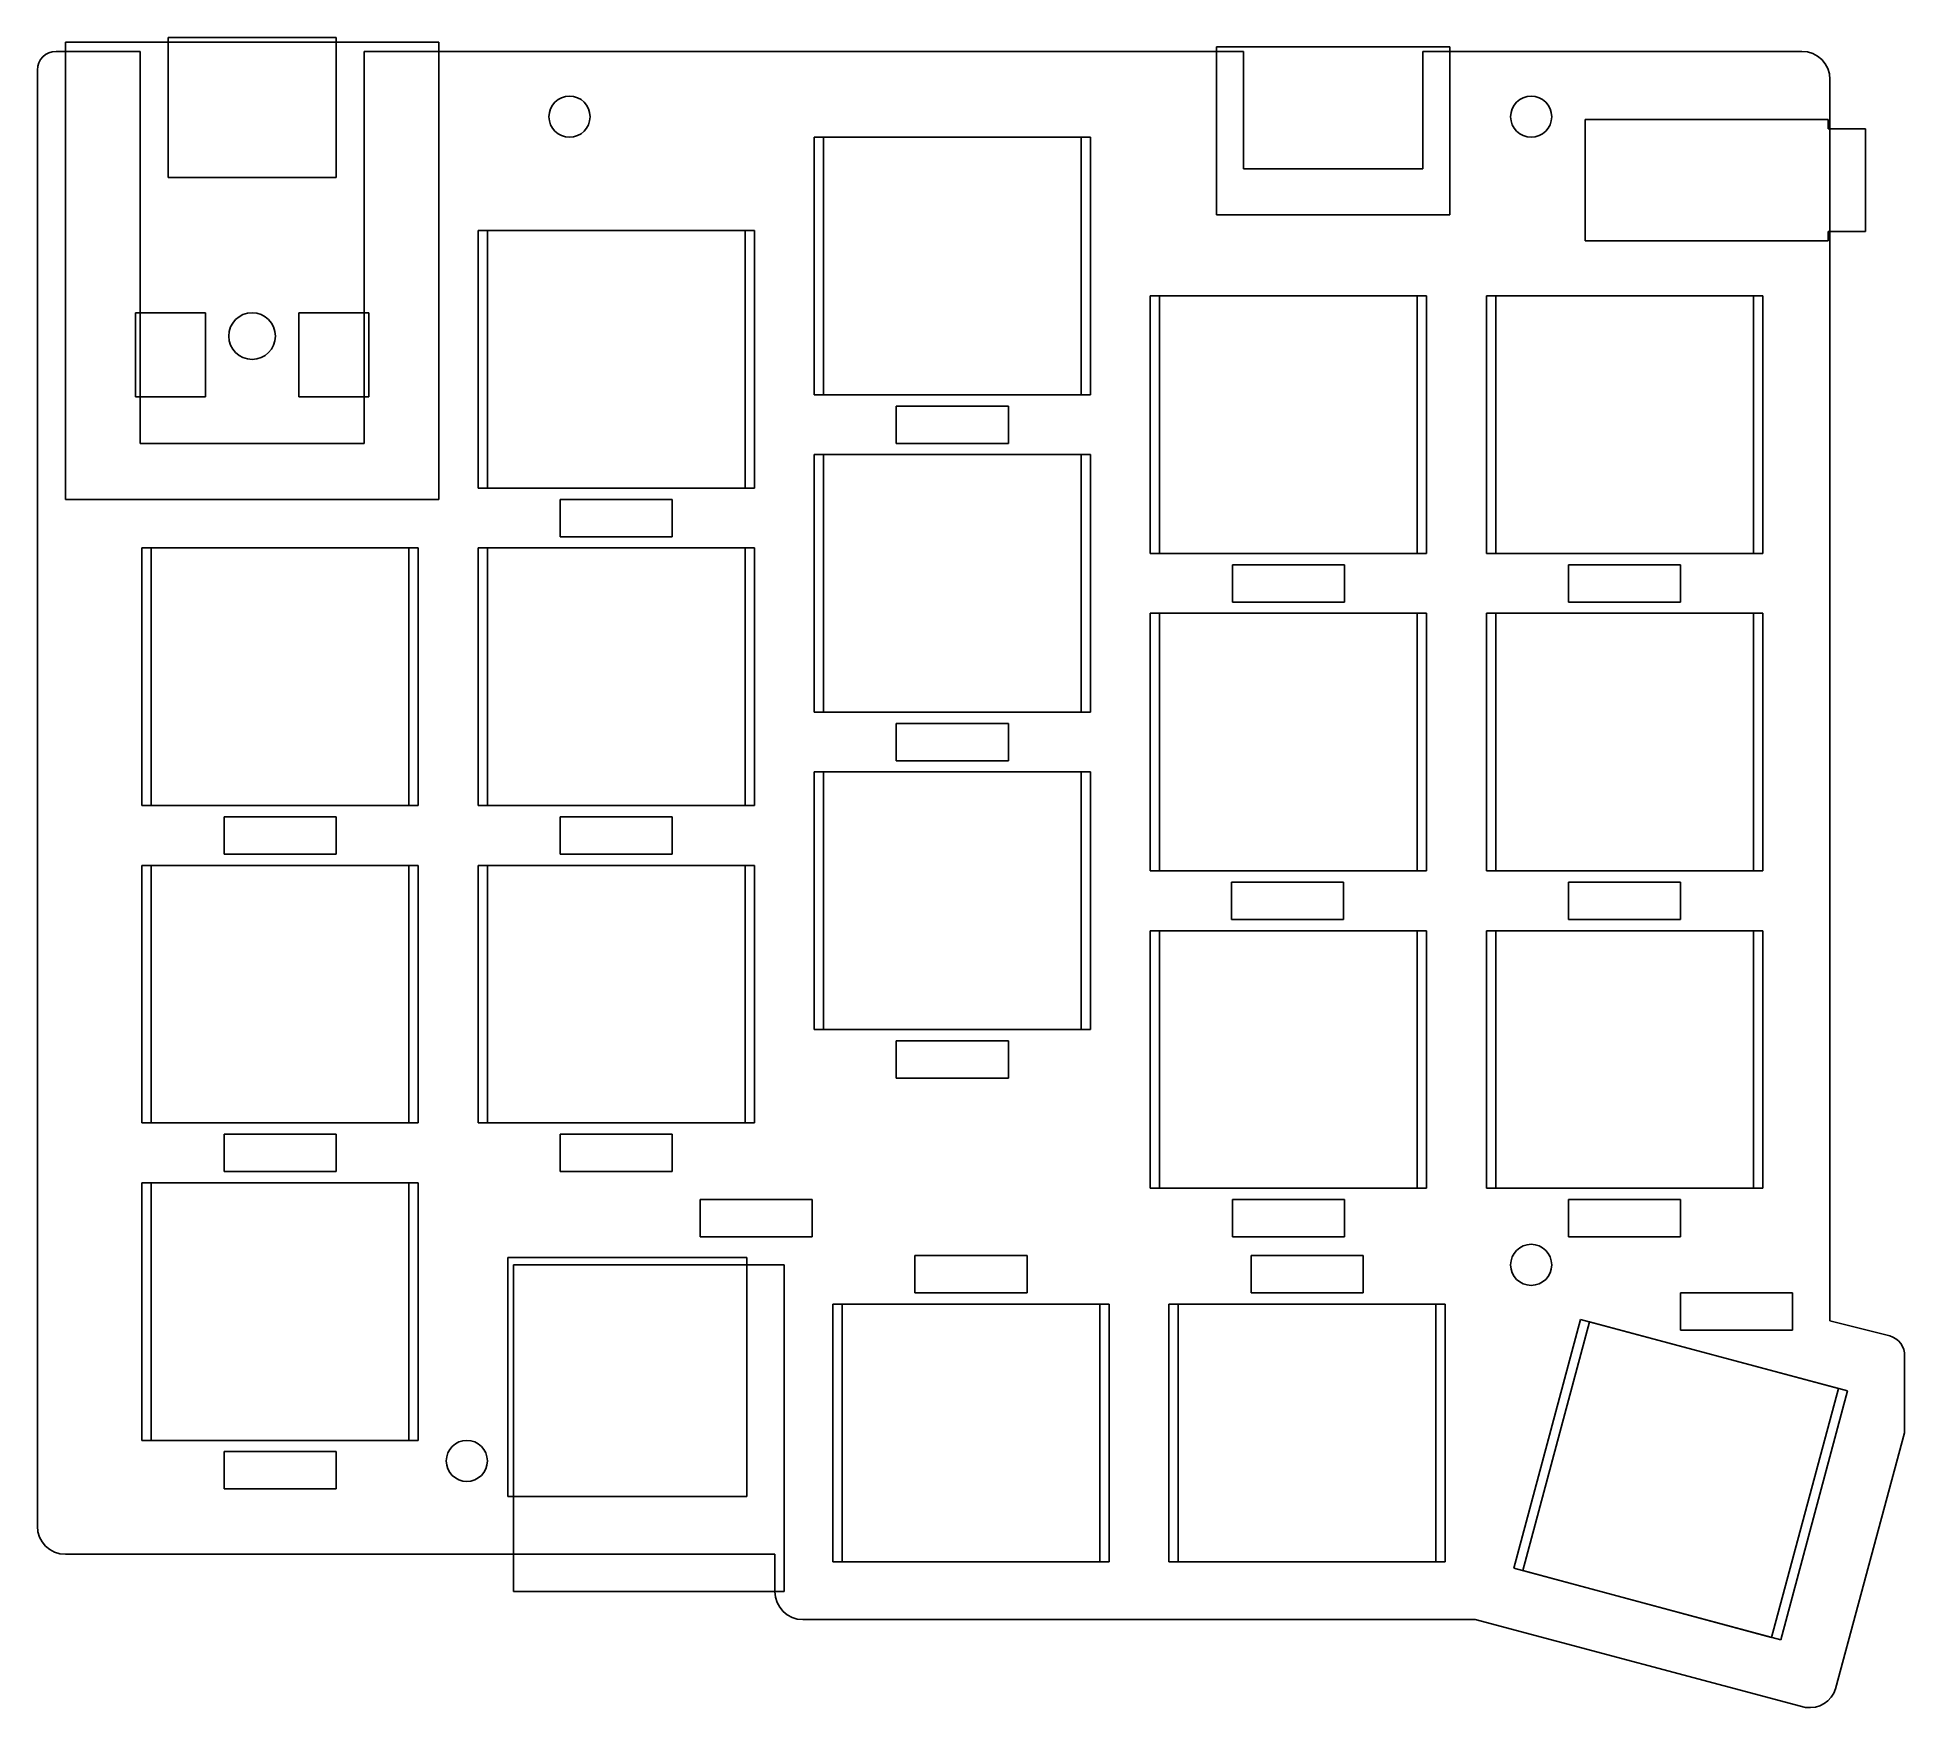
# Model space of a CAD drawing. Extents: x 0 to 100, y -89 to 1.
import ezdxf

# ---------------------------------------------------------------- set-up
doc = ezdxf.new("R2010")
doc.units = 0
doc.layers.add('BLACK', color=7, linetype='CONTINUOUS')

msp = doc.modelspace()

# ---------------------------------------------------------------- linework, layer by layer
at = {"layer": 'BLACK', "linetype": 'CONTINUOUS'}
for p, q in [((1, 0), (5.5, 0)), ((1.5, 0.5), (21.5, 0.5)), ((1.5, -24), (1.5, 0.5)), ((5.5, 0), (5.5, -21)), ((16, 0.75), (7, 0.75)), ((7, 0.75), (7, -6.75)), ((16, -6.75), (16, 0.75)), ((17.5, 0), (64.6, 0)), ((17.5, -21), (17.5, 0)), ((21.5, 0.5), (21.5, -24)), ((75.65, 0.25), (63.15, 0.25)), ((63.15, 0.25), (63.15, -8.75)), ((64.6, 0), (64.6, -6.3)), ((74.2, -6.3), (74.2, 0)), ((74.2, 0), (94.5, 0)), ((75.65, -8.75), (75.65, 0.25)), ((0, -1), (0, -79)), ((96, -57.5), (96, -1.5)), ((82.9, -3.65), (82.9, -10.15)), ((95.9, -3.65), (82.9, -3.65)), ((95.9, -4.15), (95.9, -3.65)), ((41.6, -4.6), (56.4, -4.6)), ((41.6, -18.4), (41.6, -4.6)), ((42.1, -4.6), (55.9, -4.6)), ((42.1, -18.4), (42.1, -4.6)), ((55.9, -4.6), (55.9, -18.4)), ((56.4, -4.6), (56.4, -18.4)), ((97.9, -4.15), (95.9, -4.15)), ((97.9, -9.65), (97.9, -4.15)), ((7, -6.75), (16, -6.75)), ((64.6, -6.3), (74.2, -6.3)), ((63.15, -8.75), (75.65, -8.75)), ((23.6, -9.6), (38.4, -9.6)), ((23.6, -23.4), (23.6, -9.6)), ((24.1, -9.6), (37.9, -9.6)), ((24.1, -23.4), (24.1, -9.6)), ((37.9, -9.6), (37.9, -23.4)), ((38.4, -9.6), (38.4, -23.4)), ((95.9, -10.15), (95.9, -9.65)), ((95.9, -9.65), (97.9, -9.65)), ((82.9, -10.15), (95.9, -10.15)), ((5.25, -14), (9, -14)), ((5.25, -18.5), (5.25, -14)), ((9, -14), (9, -18.5)), ((17.75, -14), (14, -14)), ((14, -14), (14, -18.5)), ((17.75, -18.5), (17.75, -14)), ((59.6, -13.1), (74.4, -13.1)), ((59.6, -26.9), (59.6, -13.1)), ((60.1, -13.1), (73.9, -13.1)), ((60.1, -26.9), (60.1, -13.1)), ((73.9, -13.1), (73.9, -26.9)), ((74.4, -13.1), (74.4, -26.9)), ((77.6, -13.1), (92.4, -13.1)), ((77.6, -26.9), (77.6, -13.1)), ((78.1, -13.1), (91.9, -13.1)), ((78.1, -26.9), (78.1, -13.1)), ((91.9, -13.1), (91.9, -26.9)), ((92.4, -13.1), (92.4, -26.9)), ((9, -18.5), (5.25, -18.5)), ((14, -18.5), (17.75, -18.5)), ((56.4, -18.4), (41.6, -18.4)), ((55.9, -18.4), (42.1, -18.4)), ((52, -19), (46, -19)), ((46, -19), (46, -21)), ((52, -21), (52, -19)), ((5.5, -21), (17.5, -21)), ((46, -21), (52, -21)), ((41.6, -21.6), (56.4, -21.6)), ((41.6, -35.4), (41.6, -21.6)), ((42.1, -21.6), (55.9, -21.6)), ((42.1, -35.4), (42.1, -21.6)), ((55.9, -21.6), (55.9, -35.4)), ((56.4, -21.6), (56.4, -35.4)), ((21.5, -24), (1.5, -24)), ((38.4, -23.4), (23.6, -23.4)), ((37.9, -23.4), (24.1, -23.4)), ((34, -24), (28, -24)), ((28, -24), (28, -26)), ((34, -26), (34, -24)), ((28, -26), (34, -26)), ((5.6, -26.6), (20.4, -26.6)), ((5.6, -40.4), (5.6, -26.6)), ((6.1, -26.6), (19.9, -26.6)), ((6.1, -40.4), (6.1, -26.6)), ((19.9, -26.6), (19.9, -40.4)), ((20.4, -26.6), (20.4, -40.4)), ((23.6, -26.6), (38.4, -26.6)), ((23.6, -40.4), (23.6, -26.6)), ((24.1, -26.6), (37.9, -26.6)), ((24.1, -40.4), (24.1, -26.6)), ((37.9, -26.6), (37.9, -40.4)), ((38.4, -26.6), (38.4, -40.4)), ((74.4, -26.9), (59.6, -26.9)), ((73.9, -26.9), (60.1, -26.9)), ((92.4, -26.9), (77.6, -26.9)), ((91.9, -26.9), (78.1, -26.9)), ((70, -27.5), (64, -27.5)), ((64, -27.5), (64, -29.5)), ((70, -29.5), (70, -27.5)), ((88, -27.5), (82, -27.5)), ((82, -27.5), (82, -29.5)), ((88, -29.5), (88, -27.5)), ((64, -29.5), (70, -29.5)), ((82, -29.5), (88, -29.5)), ((59.6, -30.1), (74.4, -30.1)), ((59.6, -43.9), (59.6, -30.1)), ((60.1, -30.1), (73.9, -30.1)), ((60.1, -43.9), (60.1, -30.1)), ((73.9, -30.1), (73.9, -43.9)), ((74.4, -30.1), (74.4, -43.9)), ((77.6, -30.1), (92.4, -30.1)), ((77.6, -43.9), (77.6, -30.1)), ((78.1, -30.1), (91.9, -30.1)), ((78.1, -43.9), (78.1, -30.1)), ((91.9, -30.1), (91.9, -43.9)), ((92.4, -30.1), (92.4, -43.9)), ((56.4, -35.4), (41.6, -35.4)), ((55.9, -35.4), (42.1, -35.4)), ((52, -36), (46, -36)), ((46, -36), (46, -38)), ((52, -38), (52, -36)), ((46, -38), (52, -38)), ((41.6, -38.6), (56.4, -38.6)), ((41.6, -52.4), (41.6, -38.6)), ((42.1, -38.6), (55.9, -38.6)), ((42.1, -52.4), (42.1, -38.6)), ((55.9, -38.6), (55.9, -52.4)), ((56.4, -38.6), (56.4, -52.4)), ((20.4, -40.4), (5.6, -40.4)), ((19.9, -40.4), (6.1, -40.4)), ((16, -41), (10, -41)), ((10, -41), (10, -43)), ((16, -43), (16, -41)), ((38.4, -40.4), (23.6, -40.4)), ((37.9, -40.4), (24.1, -40.4)), ((34, -41), (28, -41)), ((28, -41), (28, -43)), ((34, -43), (34, -41)), ((10, -43), (16, -43)), ((28, -43), (34, -43)), ((5.6, -43.6), (20.4, -43.6)), ((5.6, -57.4), (5.6, -43.6)), ((6.1, -43.6), (19.9, -43.6)), ((6.1, -57.4), (6.1, -43.6)), ((19.9, -43.6), (19.9, -57.4)), ((20.4, -43.6), (20.4, -57.4)), ((23.6, -43.6), (38.4, -43.6)), ((23.6, -57.4), (23.6, -43.6)), ((24.1, -43.6), (37.9, -43.6)), ((24.1, -57.4), (24.1, -43.6)), ((37.9, -43.6), (37.9, -57.4)), ((38.4, -43.6), (38.4, -57.4)), ((74.4, -43.9), (59.6, -43.9)), ((73.9, -43.9), (60.1, -43.9)), ((92.4, -43.9), (77.6, -43.9)), ((91.9, -43.9), (78.1, -43.9)), ((69.95, -44.5), (63.95, -44.5)), ((63.95, -44.5), (63.95, -46.5)), ((69.95, -46.5), (69.95, -44.5)), ((88, -44.5), (82, -44.5)), ((82, -44.5), (82, -46.5)), ((88, -46.5), (88, -44.5)), ((63.95, -46.5), (69.95, -46.5)), ((82, -46.5), (88, -46.5)), ((59.6, -47.1), (74.4, -47.1)), ((59.6, -60.9), (59.6, -47.1)), ((60.1, -47.1), (73.9, -47.1)), ((60.1, -60.9), (60.1, -47.1)), ((73.9, -47.1), (73.9, -60.9)), ((74.4, -47.1), (74.4, -60.9)), ((77.6, -47.1), (92.4, -47.1)), ((77.6, -60.9), (77.6, -47.1)), ((78.1, -47.1), (91.9, -47.1)), ((78.1, -60.9), (78.1, -47.1)), ((91.9, -47.1), (91.9, -60.9)), ((92.4, -47.1), (92.4, -60.9)), ((56.4, -52.4), (41.6, -52.4)), ((55.9, -52.4), (42.1, -52.4)), ((52, -53), (46, -53)), ((46, -53), (46, -55)), ((52, -55), (52, -53)), ((46, -55), (52, -55)), ((20.4, -57.4), (5.6, -57.4)), ((19.9, -57.4), (6.1, -57.4)), ((16, -58), (10, -58)), ((10, -58), (10, -60)), ((16, -60), (16, -58)), ((38.4, -57.4), (23.6, -57.4)), ((37.9, -57.4), (24.1, -57.4)), ((34, -58), (28, -58)), ((28, -58), (28, -60)), ((34, -60), (34, -58)), ((96, -57.5), (96, -68)), ((10, -60), (16, -60)), ((28, -60), (34, -60)), ((5.6, -60.6), (20.4, -60.6)), ((5.6, -74.4), (5.6, -60.6)), ((6.1, -60.6), (19.9, -60.6)), ((6.1, -74.4), (6.1, -60.6)), ((19.9, -60.6), (19.9, -74.4)), ((20.4, -60.6), (20.4, -74.4)), ((74.4, -60.9), (59.6, -60.9)), ((73.9, -60.9), (60.1, -60.9)), ((92.4, -60.9), (77.6, -60.9)), ((91.9, -60.9), (78.1, -60.9)), ((41.5, -61.5), (35.5, -61.5)), ((35.5, -61.5), (35.5, -63.5)), ((41.5, -63.5), (41.5, -61.5)), ((70, -61.5), (64, -61.5)), ((64, -61.5), (64, -63.5)), ((70, -63.5), (70, -61.5)), ((88, -61.5), (82, -61.5)), ((82, -61.5), (82, -63.5)), ((88, -63.5), (88, -61.5)), ((35.5, -63.5), (41.5, -63.5)), ((64, -63.5), (70, -63.5)), ((82, -63.5), (88, -63.5)), ((25.2, -77.4), (25.2, -64.6)), ((28.6, -64.6), (25.2, -64.6)), ((40, -65), (25.5, -65)), ((25.5, -65), (25.5, -82.5)), ((34.6, -64.6), (28.6, -64.6)), ((38, -64.6), (34.6, -64.6)), ((38, -64.6), (38, -77.4)), ((40, -82.5), (40, -65)), ((53, -64.5), (47, -64.5)), ((47, -64.5), (47, -66.5)), ((53, -66.5), (53, -64.5)), ((71, -64.5), (65, -64.5)), ((65, -64.5), (65, -66.5)), ((71, -66.5), (71, -64.5)), ((47, -66.5), (53, -66.5)), ((65, -66.5), (71, -66.5)), ((94, -66.5), (88, -66.5)), ((88, -66.5), (88, -68.5)), ((94, -68.5), (94, -66.5)), ((42.6, -67.1), (57.4, -67.1)), ((42.6, -80.9), (42.6, -67.1)), ((43.1, -67.1), (56.9, -67.1)), ((43.1, -80.9), (43.1, -67.1)), ((56.9, -67.1), (56.9, -80.9)), ((57.4, -67.1), (57.4, -80.9)), ((60.6, -67.1), (75.4, -67.1)), ((60.6, -80.9), (60.6, -67.1)), ((61.1, -67.1), (74.9, -67.1)), ((61.1, -80.9), (61.1, -67.1)), ((74.9, -67.1), (74.9, -80.9)), ((75.4, -67.1), (75.4, -80.9)), ((79.0663, -81.2496), (82.638, -67.9199)), ((82.638, -67.9199), (96.9337, -71.7504)), ((96, -68), (99.2, -68.8)), ((79.5493, -81.379), (83.121, -68.0493)), ((83.121, -68.0493), (96.4507, -71.621)), ((88, -68.5), (94, -68.5)), ((100, -69.9), (100, -74)), ((96.4507, -71.621), (92.879, -84.9507)), ((96.9337, -71.7504), (93.362, -85.0801)), ((96.3, -87.7), (100, -74)), ((20.4, -74.4), (5.6, -74.4)), ((19.9, -74.4), (6.1, -74.4)), ((16, -75), (10, -75)), ((10, -75), (10, -77)), ((16, -77), (16, -75)), ((10, -77), (16, -77)), ((25.2, -77.4), (28.6, -77.4)), ((34.6, -77.4), (28.6, -77.4)), ((34.6, -77.4), (38, -77.4)), ((39.5, -80.5), (1.5, -80.5)), ((39.5, -82.5), (39.5, -80.5)), ((57.4, -80.9), (42.6, -80.9)), ((56.9, -80.9), (43.1, -80.9)), ((75.4, -80.9), (60.6, -80.9)), ((74.9, -80.9), (61.1, -80.9)), ((93.362, -85.0801), (79.0663, -81.2496)), ((92.879, -84.9507), (79.5493, -81.379)), ((25.5, -82.5), (40, -82.5)), ((41, -84), (77, -84)), ((77, -84), (94.7, -88.7))]:
    msp.add_line(p, q, dxfattribs=at)
at = {"layer": 'BLACK'}
for centre, radius in [((28.5, -3.5), 1.1), ((80, -3.5), 1.1), ((11.5, -15.25), 1.25), ((80, -65), 1.1), ((23, -75.5), 1.1)]:
    msp.add_circle(centre, radius, dxfattribs=at)
for centre, radius, start, end in [((1, -1), 1, 90, 180), ((94.5, -1.5), 1.5, 0, 90), ((98.9139, -69.849), 1.0873, -2.68846, 74.7444), ((1.5, -79), 1.5, -180, -90), ((41, -82.5), 1.5, -180, -90), ((94.9226, -87.2762), 1.4411, -98.8858, -17.1021)]:
    msp.add_arc(centre, radius, start, end, dxfattribs=at)

doc.saveas('drawing.dxf')
